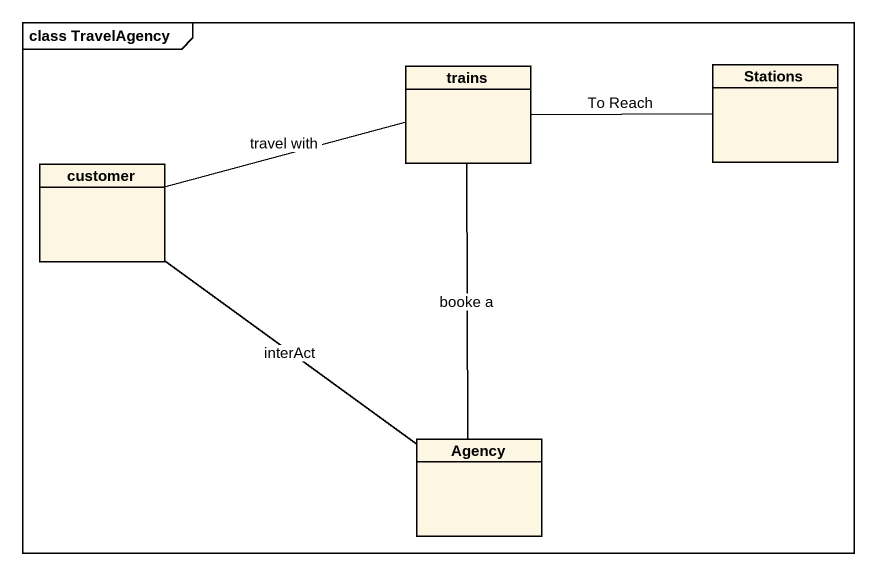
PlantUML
@startuml
mainframe class TravelAgency
hide circle
hide empty members
class trains
class Stations
class customer
class Agency
trains -right- Stations : To Reach
customer -right- trains : travel with
customer -- Agency : interAct
Agency -up- trains : booke a
@enduml
